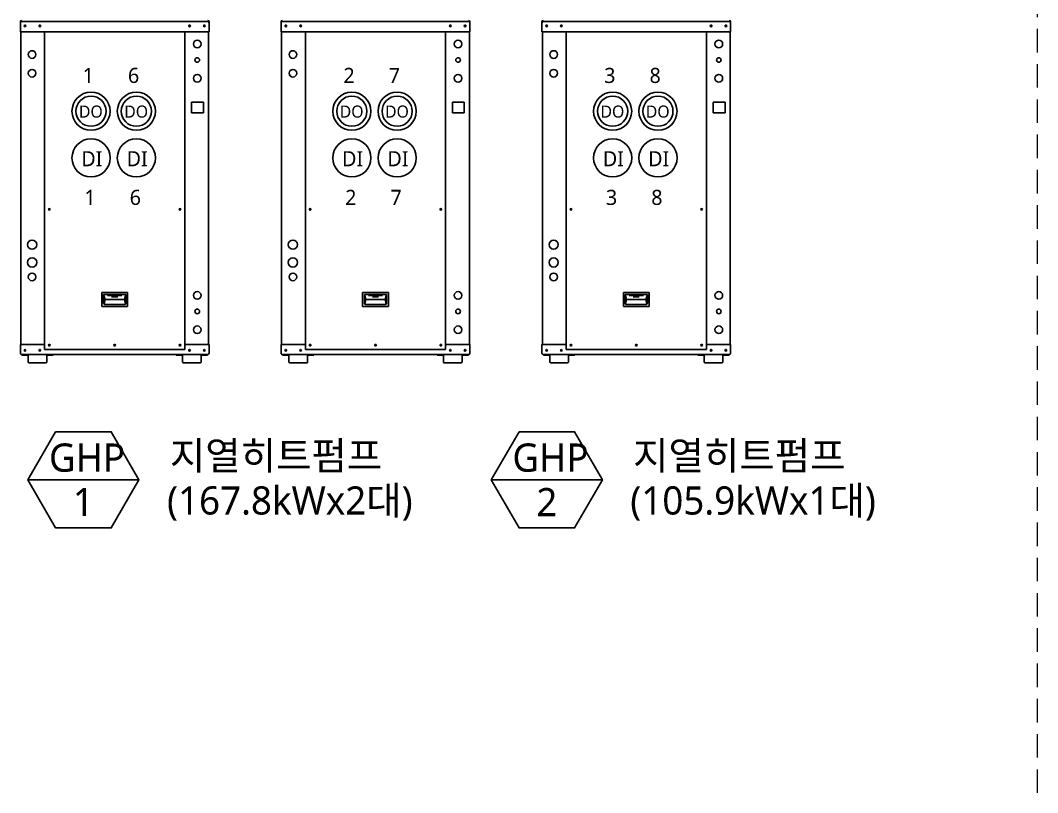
# Model space of a CAD drawing. Extents: x 1313754 to 1355799, y -3721404 to -3691707.
# Drawn here: x 1333719 to 1339128, y -3710481 to -3706374 of the extents above; entities that cross this region are included whole.
import ezdxf
from ezdxf.enums import TextEntityAlignment as Align

# ---------------------------------------------------------------- set-up
doc = ezdxf.new("R2010")
doc.units = 0
doc.header["$LTSCALE"] = 500
doc.linetypes.add('HIDDEN', pattern=[0.375, 0.25, -0.125])
doc.layers.get('0').update_dxf_attribs({"linetype": 'CONTINUOUS'})
doc.layers.add('지열', color=255, linetype='CONTINUOUS')
doc.styles.add('본문', font='malgun.ttf')

msp = doc.modelspace()

# ---------------------------------------------------------------- linework, layer by layer
at = {"color": 1}
for centre, radius in [((1334094.9, -3706857.5), 101.5), ((1334335.9, -3706857.5), 101.5), ((1335481.5, -3706857.5), 101.5), ((1335722.4, -3706857.5), 101.5), ((1336868.1, -3706857.5), 101.5), ((1337109, -3706857.5), 101.5), ((1334094.9, -3706857.5), 80.1), ((1334335.9, -3706857.5), 80.1), ((1335481.5, -3706857.5), 80.1), ((1335722.4, -3706857.5), 80.1), ((1336868.1, -3706857.5), 80.1), ((1337109, -3706857.5), 80.1), ((1334095.1, -3707105.6), 101.5), ((1334336.1, -3707105.6), 101.5), ((1335481.7, -3707105.6), 101.5), ((1336868.3, -3707105.6), 101.5), ((1337109.2, -3707105.6), 101.5)]:
    msp.add_circle(centre, radius, dxfattribs=at)
msp.add_circle((1335722.6, -3707105.6), 101.5)
at = {"layer": '지열', "color": 1, "linetype": 'HIDDEN', "lineweight": 9}
msp.add_line((1339128, -3716482.2), (1339128, -3701334.1), dxfattribs=at)
at = {"layer": '지열', "color": 1}
for p, q in [((1333719, -3706434.7), (1333719, -3706382.3)), ((1333727, -3706380.6), (1334714.5, -3706380.6)), ((1334722.4, -3706382.3), (1334722.4, -3706434.7)), ((1335105.6, -3706434.7), (1335105.6, -3706382.3)), ((1335113.5, -3706380.6), (1336101.1, -3706380.6)), ((1336109, -3706382.3), (1336109, -3706434.7)), ((1336492.1, -3706434.7), (1336492.1, -3706382.3)), ((1336500.1, -3706380.6), (1337487.6, -3706380.6)), ((1337495.6, -3706382.3), (1337495.6, -3706434.7)), ((1333719, -3706434.7), (1334722.4, -3706434.7)), ((1333721.7, -3706434.7), (1333721.7, -3708097.8)), ((1333848, -3708123.8), (1333848, -3706434.7)), ((1334593.4, -3706434.7), (1334593.4, -3708123.8)), ((1334719.8, -3706434.7), (1334719.8, -3708097.8)), ((1335105.6, -3706434.7), (1336109, -3706434.7)), ((1335108.2, -3706434.7), (1335108.2, -3708097.8)), ((1335234.6, -3708123.8), (1335234.6, -3706434.7)), ((1335980, -3706434.7), (1335980, -3708123.8)), ((1336106.4, -3706434.7), (1336106.4, -3708097.8)), ((1336492.1, -3706434.7), (1337495.6, -3706434.7)), ((1336494.8, -3706434.7), (1336494.8, -3708097.8)), ((1336621.2, -3708123.8), (1336621.2, -3706434.7)), ((1337366.6, -3706434.7), (1337366.6, -3708123.8)), ((1337492.9, -3706434.7), (1337492.9, -3708097.8)), ((1334629.9, -3706809.5), (1334692.9, -3706809.5)), ((1334629.9, -3706866.2), (1334629.9, -3706809.5)), ((1334692.9, -3706809.5), (1334692.9, -3706866.2)), ((1337403, -3706809.5), (1337466, -3706809.5)), ((1337403, -3706866.2), (1337403, -3706809.5)), ((1337466, -3706809.5), (1337466, -3706866.2)), ((1334692.9, -3706866.2), (1334629.9, -3706866.2)), ((1337466, -3706866.2), (1337403, -3706866.2)), ((1334152, -3707821.5), (1334289.4, -3707821.5)), ((1334152, -3707895.3), (1334152, -3707821.5)), ((1334161.8, -3707831.3), (1334279.6, -3707831.3)), ((1334161.8, -3707877.6), (1334161.8, -3707831.3)), ((1334161.8, -3707831.3), (1334169.3, -3707859.4)), ((1334183.2, -3707836.6), (1334258.2, -3707836.6)), ((1334279.6, -3707831.3), (1334272.1, -3707859.4)), ((1334279.6, -3707831.3), (1334279.6, -3707877.6)), ((1334289.4, -3707821.5), (1334289.4, -3707895.3)), ((1335538.6, -3707821.5), (1335676, -3707821.5)), ((1335538.6, -3707895.3), (1335538.6, -3707821.5)), ((1335548.4, -3707831.3), (1335666.2, -3707831.3)), ((1335548.4, -3707877.6), (1335548.4, -3707831.3)), ((1335548.4, -3707831.3), (1335555.9, -3707859.4)), ((1335569.8, -3707836.6), (1335644.8, -3707836.6)), ((1335666.2, -3707831.3), (1335658.7, -3707859.4)), ((1335666.2, -3707831.3), (1335666.2, -3707877.6)), ((1335676, -3707821.5), (1335676, -3707895.3)), ((1336925.2, -3707821.5), (1337062.6, -3707821.5)), ((1336925.2, -3707895.3), (1336925.2, -3707821.5)), ((1336935, -3707831.3), (1337052.7, -3707831.3)), ((1336935, -3707877.6), (1336935, -3707831.3)), ((1336935, -3707831.3), (1336942.5, -3707859.4)), ((1336956.3, -3707836.6), (1337031.4, -3707836.6)), ((1337052.7, -3707831.3), (1337045.2, -3707859.4)), ((1337052.7, -3707831.3), (1337052.7, -3707877.6)), ((1337062.6, -3707821.5), (1337062.6, -3707895.3)), ((1334169.3, -3707859.4), (1334164.2, -3707883.2)), ((1334272.1, -3707859.4), (1334169.3, -3707859.4)), ((1334271.7, -3707885.5), (1334169.8, -3707885.5)), ((1334204.5, -3707844.5), (1334236.9, -3707844.5)), ((1334272.1, -3707859.4), (1334277.3, -3707883.2)), ((1335555.9, -3707859.4), (1335550.7, -3707883.2)), ((1335658.7, -3707859.4), (1335555.9, -3707859.4)), ((1335658.2, -3707885.5), (1335556.3, -3707885.5)), ((1335591.1, -3707844.5), (1335623.5, -3707844.5)), ((1335658.7, -3707859.4), (1335663.9, -3707883.2)), ((1336942.5, -3707859.4), (1336937.3, -3707883.2)), ((1337045.2, -3707859.4), (1336942.5, -3707859.4)), ((1337044.8, -3707885.5), (1336942.9, -3707885.5)), ((1336977.7, -3707844.5), (1337010, -3707844.5)), ((1337045.2, -3707859.4), (1337050.4, -3707883.2)), ((1334289.4, -3707895.3), (1334152, -3707895.3)), ((1335676, -3707895.3), (1335538.6, -3707895.3)), ((1337062.6, -3707895.3), (1336925.2, -3707895.3)), ((1333719, -3708097.8), (1333848, -3708097.8)), ((1333719, -3708144), (1333719, -3708097.8)), ((1334593.4, -3708097.8), (1334722.4, -3708097.8)), ((1334722.4, -3708097.8), (1334722.4, -3708144)), ((1335105.6, -3708097.8), (1335234.6, -3708097.8)), ((1335105.6, -3708144), (1335105.6, -3708097.8)), ((1335980, -3708097.8), (1336109, -3708097.8)), ((1336109, -3708097.8), (1336109, -3708144)), ((1336492.1, -3708097.8), (1336621.2, -3708097.8)), ((1336492.1, -3708144), (1336492.1, -3708097.8)), ((1337366.6, -3708097.8), (1337495.6, -3708097.8)), ((1337495.6, -3708097.8), (1337495.6, -3708144)), ((1333727, -3708151.9), (1333727, -3708155.1)), ((1334714.5, -3708151.9), (1333727, -3708151.9)), ((1333727, -3708155.1), (1333760.7, -3708155.1)), ((1333760.7, -3708155.1), (1333760.7, -3708190.2)), ((1334593.4, -3708123.8), (1333848, -3708123.8)), ((1333893.4, -3708155.1), (1333859.6, -3708155.1)), ((1333859.6, -3708155.1), (1333859.6, -3708190.2)), ((1333893.4, -3708151.9), (1333893.4, -3708155.1)), ((1334548.1, -3708151.9), (1334548.1, -3708155.1)), ((1334548.1, -3708155.1), (1334581.8, -3708155.1)), ((1334581.8, -3708155.1), (1334581.8, -3708190.2)), ((1334714.5, -3708155.1), (1334680.8, -3708155.1)), ((1334680.8, -3708155.1), (1334680.8, -3708190.2)), ((1334714.5, -3708151.9), (1334714.5, -3708155.1)), ((1335113.5, -3708151.9), (1335113.5, -3708155.1)), ((1336101.1, -3708151.9), (1335113.5, -3708151.9)), ((1335113.5, -3708155.1), (1335147.3, -3708155.1)), ((1335147.3, -3708155.1), (1335147.3, -3708190.2)), ((1335980, -3708123.8), (1335234.6, -3708123.8)), ((1335279.9, -3708155.1), (1335246.2, -3708155.1)), ((1335246.2, -3708155.1), (1335246.2, -3708190.2)), ((1335279.9, -3708151.9), (1335279.9, -3708155.1)), ((1335934.6, -3708151.9), (1335934.6, -3708155.1)), ((1335934.6, -3708155.1), (1335968.4, -3708155.1)), ((1335968.4, -3708155.1), (1335968.4, -3708190.2)), ((1336101.1, -3708155.1), (1336067.3, -3708155.1)), ((1336067.3, -3708155.1), (1336067.3, -3708190.2)), ((1336101.1, -3708151.9), (1336101.1, -3708155.1)), ((1336500.1, -3708151.9), (1336500.1, -3708155.1)), ((1337487.6, -3708151.9), (1336500.1, -3708151.9)), ((1336500.1, -3708155.1), (1336533.8, -3708155.1)), ((1336533.8, -3708155.1), (1336533.8, -3708190.2)), ((1337366.6, -3708123.8), (1336621.2, -3708123.8)), ((1336666.5, -3708155.1), (1336632.8, -3708155.1)), ((1336632.8, -3708155.1), (1336632.8, -3708190.2)), ((1336666.5, -3708151.9), (1336666.5, -3708155.1)), ((1337321.2, -3708151.9), (1337321.2, -3708155.1)), ((1337321.2, -3708155.1), (1337355, -3708155.1)), ((1337355, -3708155.1), (1337355, -3708190.2)), ((1337487.6, -3708155.1), (1337453.9, -3708155.1)), ((1337453.9, -3708155.1), (1337453.9, -3708190.2)), ((1337487.6, -3708151.9), (1337487.6, -3708155.1)), ((1333765.2, -3708194.8), (1333855.1, -3708194.8)), ((1334676.2, -3708194.8), (1334586.4, -3708194.8)), ((1335151.8, -3708194.8), (1335241.7, -3708194.8)), ((1336062.8, -3708194.8), (1335972.9, -3708194.8)), ((1336538.4, -3708194.8), (1336628.2, -3708194.8)), ((1337449.3, -3708194.8), (1337359.5, -3708194.8))]:
    msp.add_line(p, q, dxfattribs=at)
at = {"layer": '지열'}
for p, q in [((1336016.4, -3706809.5), (1336079.5, -3706809.5)), ((1336016.4, -3706866.2), (1336016.4, -3706809.5)), ((1336079.5, -3706809.5), (1336079.5, -3706866.2)), ((1336079.5, -3706866.2), (1336016.4, -3706866.2)), ((1333759.1, -3708817.3), (1334349.5, -3708817.3)), ((1336223.1, -3708817.3), (1336813.5, -3708817.3))]:
    msp.add_line(p, q, dxfattribs=at)
for points in [[(1333906.7, -3708561.6), (1333759.1, -3708817.3), (1333906.7, -3709072.9), (1334201.9, -3709072.9), (1334349.5, -3708817.3), (1334201.9, -3708561.6)], [(1336370.7, -3708561.6), (1336223.1, -3708817.3), (1336370.7, -3709072.9), (1336665.9, -3709072.9), (1336813.5, -3708817.3), (1336665.9, -3708561.6)]]:
    msp.add_lwpolyline(points, close=True, dxfattribs=at)
at = {"layer": '지열', "color": 1}
for centre, major_axis, start_param, end_param in [((1333727, -3706382.3), (-5.62, 5.62), -0.785398, 0.785398), ((1334714.5, -3706382.3), (5.62, 5.62), 5.497787, 7.068583), ((1335113.5, -3706382.3), (-5.62, 5.62), -0.785398, 0.785398), ((1336101.1, -3706382.3), (5.62, 5.62), 5.497787, 7.068583), ((1336500.1, -3706382.3), (-5.62, 5.62), -0.785398, 0.785398), ((1337487.6, -3706382.3), (5.62, 5.62), 5.497787, 7.068583), ((1333727, -3706388.5), (-5.62, 5.62), -0.785398, 0.785398), ((1333744.2, -3706403.8), (2.98, 2.98), 5.497787, 11.780972), ((1333822.8, -3706403.8), (2.98, 2.98), 5.497787, 11.780972), ((1334618.7, -3706403.8), (2.98, 2.98), 5.497787, 11.780972), ((1334697.2, -3706403.8), (2.98, 2.98), 5.497787, 11.780972), ((1334714.5, -3706388.5), (5.62, 5.62), 5.497787, 7.068583), ((1335113.5, -3706388.5), (-5.62, 5.62), -0.785398, 0.785398), ((1335130.8, -3706403.8), (2.98, 2.98), 5.497787, 11.780972), ((1335209.4, -3706403.8), (2.98, 2.98), 5.497787, 11.780972), ((1336005.2, -3706403.8), (2.98, 2.98), 5.497787, 11.780972), ((1336083.8, -3706403.8), (2.98, 2.98), 5.497787, 11.780972), ((1336101.1, -3706388.5), (5.62, 5.62), 5.497787, 7.068583), ((1336500.1, -3706388.5), (-5.62, 5.62), -0.785398, 0.785398), ((1336517.4, -3706403.8), (2.98, 2.98), 5.497787, 11.780972), ((1336595.9, -3706403.8), (2.98, 2.98), 5.497787, 11.780972), ((1337391.8, -3706403.8), (2.98, 2.98), 5.497787, 11.780972), ((1337470.3, -3706403.8), (2.98, 2.98), 5.497787, 11.780972), ((1337487.6, -3706388.5), (5.62, 5.62), 5.497787, 7.068583), ((1334659.7, -3706500.1), (-14.4, 14.4), 3.926991, 10.210176), ((1336046.3, -3706500.1), (-14.4, 14.4), 3.926991, 10.210176), ((1337432.8, -3706500.1), (-14.4, 14.4), 3.926991, 10.210176), ((1333781.5, -3706556), (-14.4, 14.4), 3.926991, 10.210176), ((1335168.1, -3706556), (-14.4, 14.4), 3.926991, 10.210176), ((1336554.7, -3706556), (-14.4, 14.4), 3.926991, 10.210176), ((1334659.7, -3706585.2), (8.63, 8.63), 5.497787, 11.780972), ((1336046.3, -3706585.2), (8.63, 8.63), 5.497787, 11.780972), ((1337432.8, -3706585.2), (8.63, 8.63), 5.497787, 11.780972), ((1333781.5, -3706655.6), (-14.4, 14.4), 3.926991, 10.210176), ((1335168.1, -3706655.6), (-14.4, 14.4), 3.926991, 10.210176), ((1334659.7, -3706682.6), (14.4, 14.4), 5.497787, 11.780972), ((1336046.3, -3706682.6), (14.4, 14.4), 5.497787, 11.780972), ((1337432.8, -3706682.6), (14.4, 14.4), 5.497787, 11.780972), ((1333873.3, -3707379.5), (-2.98, 2.98), 3.926991, 10.210176), ((1334568.2, -3707379.5), (-2.98, 2.98), 3.926991, 10.210176), ((1335259.8, -3707379.5), (-2.98, 2.98), 3.926991, 10.210176), ((1335954.8, -3707379.5), (-2.98, 2.98), 3.926991, 10.210176), ((1336646.4, -3707379.5), (-2.98, 2.98), 3.926991, 10.210176), ((1337341.3, -3707379.5), (-2.98, 2.98), 3.926991, 10.210176), ((1333781.5, -3707567), (17.3, 17.3), 5.497787, 11.780972), ((1335168.1, -3707567), (17.3, 17.3), 5.497787, 11.780972), ((1336554.7, -3707567), (17.3, 17.3), 5.497787, 11.780972), ((1333781.5, -3707661.7), (17.3, 17.3), 5.497787, 11.780972), ((1335168.1, -3707661.7), (17.3, 17.3), 5.497787, 11.780972), ((1336554.7, -3707661.7), (17.3, 17.3), 5.497787, 11.780972), ((1333781.5, -3707738.6), (14.4, 14.4), 5.497787, 11.780972), ((1335168.1, -3707738.6), (14.4, 14.4), 5.497787, 11.780972), ((1336554.7, -3707738.6), (14.4, 14.4), 5.497787, 11.780972), ((1334659.7, -3707836.9), (-14.4, 14.4), 3.926991, 10.210176), ((1336046.3, -3707836.9), (-14.4, 14.4), 3.926991, 10.210176), ((1337432.8, -3707836.9), (-14.4, 14.4), 3.926991, 10.210176), ((1334169.8, -3707877.6), (5.62, 5.62), 2.356194, 3.926991), ((1334271.7, -3707877.6), (-5.62, 5.62), 2.356194, 3.926991), ((1335556.3, -3707877.6), (5.62, 5.62), 2.356194, 3.926991), ((1335658.2, -3707877.6), (-5.62, 5.62), 2.356194, 3.926991), ((1336942.9, -3707877.6), (5.62, 5.62), 2.356194, 3.926991), ((1337044.8, -3707877.6), (-5.62, 5.62), 2.356194, 3.926991), ((1334659.7, -3707922), (8.63, 8.63), 5.497787, 11.780972), ((1336046.3, -3707922), (8.63, 8.63), 5.497787, 11.780972), ((1337432.8, -3707922), (8.63, 8.63), 5.497787, 11.780972), ((1334659.7, -3708019.4), (-14.4, 14.4), 3.926991, 10.210176), ((1336046.3, -3708019.4), (-14.4, 14.4), 3.926991, 10.210176), ((1337432.8, -3708019.4), (-14.4, 14.4), 3.926991, 10.210176), ((1333873.3, -3708101.7), (2.98, 2.98), 5.497787, 11.780972), ((1334220.7, -3708101.7), (2.98, 2.98), 5.497787, 11.780972), ((1334568.2, -3708101.7), (2.98, 2.98), 5.497787, 11.780972), ((1335259.8, -3708101.7), (2.98, 2.98), 5.497787, 11.780972), ((1335607.3, -3708101.7), (2.98, 2.98), 5.497787, 11.780972), ((1335954.8, -3708101.7), (2.98, 2.98), 5.497787, 11.780972), ((1336646.4, -3708101.7), (2.98, 2.98), 5.497787, 11.780972), ((1336993.9, -3708101.7), (2.98, 2.98), 5.497787, 11.780972), ((1337341.3, -3708101.7), (2.98, 2.98), 5.497787, 11.780972), ((1333727, -3708144), (5.62, 5.62), 2.356194, 3.926991), ((1333744.2, -3708128.7), (2.98, 2.98), 5.497787, 11.780972), ((1333822.8, -3708128.7), (2.98, 2.98), 5.497787, 11.780972), ((1334618.7, -3708128.7), (2.98, 2.98), 5.497787, 11.780972), ((1334697.2, -3708128.7), (2.98, 2.98), 5.497787, 11.780972), ((1334714.5, -3708144), (-5.62, 5.62), 2.356194, 3.926991), ((1335113.5, -3708144), (5.62, 5.62), 2.356194, 3.926991), ((1335130.8, -3708128.7), (2.98, 2.98), 5.497787, 11.780972), ((1335209.4, -3708128.7), (2.98, 2.98), 5.497787, 11.780972), ((1336005.2, -3708128.7), (2.98, 2.98), 5.497787, 11.780972), ((1336083.8, -3708128.7), (2.98, 2.98), 5.497787, 11.780972), ((1336101.1, -3708144), (-5.62, 5.62), 2.356194, 3.926991), ((1336500.1, -3708144), (5.62, 5.62), 2.356194, 3.926991), ((1336517.4, -3708128.7), (2.98, 2.98), 5.497787, 11.780972), ((1336595.9, -3708128.7), (2.98, 2.98), 5.497787, 11.780972), ((1337391.8, -3708128.7), (2.98, 2.98), 5.497787, 11.780972), ((1337470.3, -3708128.7), (2.98, 2.98), 5.497787, 11.780972), ((1337487.6, -3708144), (-5.62, 5.62), 2.356194, 3.926991), ((1333765.2, -3708190.2), (-3.21, 3.21), 0.785398, 2.356194), ((1333855.1, -3708190.2), (3.21, 3.21), 3.926991, 5.497787), ((1334586.4, -3708190.2), (-3.21, 3.21), 0.785398, 2.356194), ((1334676.2, -3708190.2), (3.21, 3.21), 3.926991, 5.497787), ((1335151.8, -3708190.2), (-3.21, 3.21), 0.785398, 2.356194), ((1335241.7, -3708190.2), (3.21, 3.21), 3.926991, 5.497787), ((1335972.9, -3708190.2), (-3.21, 3.21), 0.785398, 2.356194), ((1336062.8, -3708190.2), (3.21, 3.21), 3.926991, 5.497787), ((1336538.4, -3708190.2), (-3.21, 3.21), 0.785398, 2.356194), ((1336628.2, -3708190.2), (3.21, 3.21), 3.926991, 5.497787), ((1337359.5, -3708190.2), (-3.21, 3.21), 0.785398, 2.356194), ((1337449.3, -3708190.2), (3.21, 3.21), 3.926991, 5.497787)]:
    msp.add_ellipse(centre, major_axis=major_axis, ratio=1, start_param=start_param, end_param=end_param, dxfattribs=at)
at = {"layer": '지열'}
msp.add_ellipse((1336554.7, -3706655.6), major_axis=(-14.4, 14.4), ratio=1, start_param=3.926991, end_param=10.210176, dxfattribs=at)

# ---------------------------------------------------------------- texts
at = {"style": '본문'}
for s, height, p in [('1', 80.4, (1334050.3, -3706707.4)), ('6', 80.4, (1334291.2, -3706707.4)), ('2', 80.4, (1335436.8, -3706707.4)), ('7', 80.4, (1335677.8, -3706707.4)), ('3', 80.4, (1336823.4, -3706707.4)), ('8', 80.4, (1337064.4, -3706707.4)), ('DO', 64.32, (1334030.6, -3706891.6)), ('DO', 64.32, (1334271.5, -3706891.6)), ('DO', 64.32, (1335417.1, -3706891.6)), ('DO', 64.32, (1335658.1, -3706891.6)), ('DO', 64.32, (1336803.7, -3706891.6)), ('DO', 64.32, (1337044.6, -3706891.6)), ('DI', 80.4, (1334043.1, -3707150.4)), ('DI', 80.4, (1334284, -3707150.4)), ('DI', 80.4, (1335429.6, -3707150.4)), ('DI', 80.4, (1335670.6, -3707150.4)), ('DI', 80.4, (1336816.2, -3707150.4)), ('DI', 80.4, (1337057.1, -3707150.4)), ('1', 80.4, (1334059.5, -3707355.9)), ('6', 80.4, (1334300.4, -3707355.9)), ('2', 80.4, (1335446.1, -3707355.9)), ('7', 80.4, (1335687, -3707355.9)), ('3', 80.4, (1336832.6, -3707355.9)), ('8', 80.4, (1337073.6, -3707355.9))]:
    msp.add_text(s, height=height, dxfattribs=at).set_placement(p)
at = {"layer": '지열', "style": '본문'}
for p in [(1334513.9, -3708764.3), (1336976.9, -3708764.3)]:
    msp.add_text('지열히트펌프', height=150, dxfattribs=at).set_placement(p)
for s, p in [('GHP', (1334073.7, -3708699.3)), ('GHP', (1336537.7, -3708699.3)), ('1', (1334054.3, -3708935.2)), ('(167.8kWx2대)', (1335151.9, -3708934.3)), ('2', (1336518.3, -3708935.2)), ('(105.9kWx1대)', (1337614.9, -3708934.3))]:
    msp.add_text(s, height=150, dxfattribs=at).set_placement(p, align=Align.MIDDLE)

doc.saveas('drawing.dxf')
